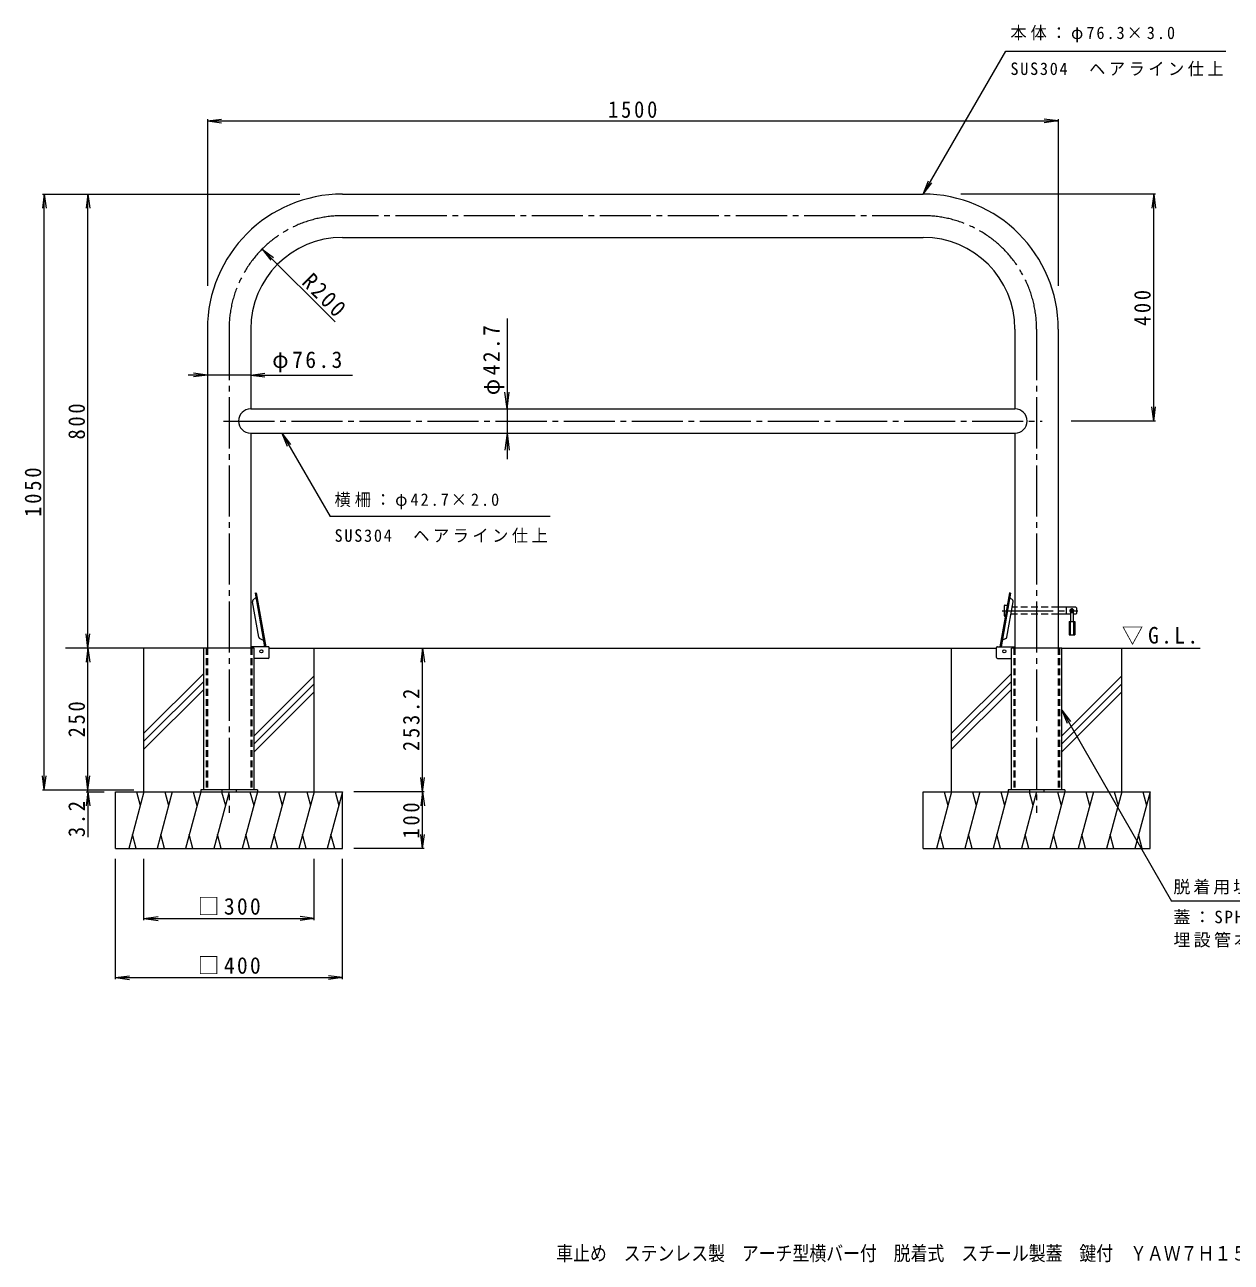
# Model space of a CAD drawing. Units: millimetres at full size, sheet at 1:10. Extents: x -1872 to 1867, y -1370 to 811.
# Drawn here: x -1872 to 255, y -1370 to 811 of the extents above; entities that cross this region are included whole.
import ezdxf
from ezdxf.enums import TextEntityAlignment as Align

# ---------------------------------------------------------------- set-up
doc = ezdxf.new("R2010")
doc.units = ezdxf.units.MM
doc.header["$LTSCALE"] = 10
for name, pattern in [('CHAIN1', [8, 5, -1, 1, -1]), ('CHAIN2', [12, 9, -1, 1, -1]), ('DASHED1', [1.8, 1.2, -0.6])]:
    doc.linetypes.add(name, pattern=pattern)
for name, color, linetype, lineweight in [('C-0_通り芯', 4, 'Continuous', 9), ('C-1_躯体', 7, 'Continuous', 9), ('C-2_仕上', 3, 'Continuous', 9), ('C-3_寸法', 3, 'DASHED1', 9), ('C-4_文字', 7, 'Continuous', 9), ('C-5_建具', 7, 'Continuous', 9), ('C-6_間仕切', 7, 'Continuous', 9), ('C-A_インテリア', 2, 'Continuous', 9), ('C-E_見え係り', 6, 'Continuous', 5)]:
    doc.layers.add(name, color=color, linetype=linetype, lineweight=lineweight)
doc.layers.add('F-F_F-Fﾚｲﾔ', color=2, linetype='Continuous')
doc.styles.add('ＭＳ ゴシック', font='')
doc.styles.get('ＭＳ ゴシック').set_extended_font_data('MS Gothic')

msp = doc.modelspace()

# ---------------------------------------------------------------- linework, layer by layer
at = {"layer": 'C-0_通り芯', "color": 7, "linetype": 'CHAIN2'}
for p, q in [((-288.09, 474.4), (-1311.79, 474.4)), ((-1511.79, 274.4), (-1511.79, -578.09)), ((-88.09, 274.4), (-88.09, -578.09)), ((-1521.79, 112.55), (-78.09, 112.55)), ((-149.12, -221.65), (-15.51, -221.65))]:
    msp.add_line(p, q, dxfattribs=at)
at = {"layer": 'C-0_通り芯'}
for p, q in [((-1465.97, -190.76), (-1449.33, -285.15)), ((-1463.71, -190.36), (-1446.99, -285.15)), ((-136.18, -190.36), (-152.89, -285.15)), ((-133.91, -190.76), (-150.56, -285.15)), ((-1459.37, -268.53), (-1470.39, -206.02)), ((-1469.56, -203.38), (-1464.62, -198.44)), ((-140.52, -268.53), (-129.5, -206.02)), ((-130.33, -203.38), (-135.27, -198.44)), ((-1457.68, -270.72), (-1451.35, -273.68)), ((-142.2, -270.72), (-148.53, -273.68)), ((-1467.24, -287.45), (-1556.34, -287.45)), ((-1556.34, -537.45), (-1556.34, -287.45)), ((-1467.24, -537.45), (-1467.24, -287.45)), ((-43.54, -287.45), (-132.64, -287.45)), ((-132.64, -537.45), (-132.64, -287.45)), ((-43.54, -537.45), (-43.54, -287.45))]:
    msp.add_line(p, q, dxfattribs=at)
at = {"layer": 'C-0_通り芯', "linetype": 'DASHED1'}
for p, q in [((-1552.14, -287.45), (-1552.14, -537.45)), ((-1471.44, -287.45), (-1471.44, -537.45)), ((-128.44, -287.45), (-128.44, -537.45)), ((-47.74, -287.45), (-47.74, -537.45))]:
    msp.add_line(p, q, dxfattribs=at)
at = {"layer": 'C-0_通り芯'}
for points in [[(-1465.97, -190.76), (-1465.58, -190.69), (-1463.71, -190.36)], [(-133.91, -190.76), (-134.31, -190.69), (-136.18, -190.36)]]:
    msp.add_lwpolyline(points, dxfattribs=at)
for centre in [(-1454.79, -293.15), (-145.09, -293.15)]:
    msp.add_circle(centre, 2.7, dxfattribs=at)
at = {"layer": 'C-0_通り芯', "color": 7, "linetype": 'CHAIN2'}
for centre, start, end in [((-1311.79, 274.4), 90, 180), ((-288.09, 274.4), 0, 90)]:
    msp.add_arc(centre, 200, start, end, dxfattribs=at)
at = {"layer": 'C-0_通り芯'}
for centre, start, end in [((-1467.43, -205.5), 135, 190), ((-132.45, -205.5), 350, 45), ((-1456.41, -268.01), 190, 245), ((-143.47, -268.01), 295, 350)]:
    msp.add_arc(centre, 3, start, end, dxfattribs=at)
at = {"layer": 'C-1_躯体', "color": 3}
for p, q in [((-1442.64, -285.15), (-1473.64, -285.15)), ((-1441.14, -304.15), (-1441.14, -286.65)), ((-158.74, -304.15), (-158.74, -286.65)), ((-157.24, -285.15), (-126.24, -285.15)), ((-1442.64, -305.65), (-1467.24, -305.65)), ((-157.24, -305.65), (-132.64, -305.65))]:
    msp.add_line(p, q, dxfattribs=at)
at = {"layer": 'C-1_躯体'}
for p, q in [((-1461.79, -537.45), (-1561.79, -537.45)), ((-1561.79, -537.45), (-1561.79, -540.65)), ((-1524.29, -537.45), (-1524.29, -540.65)), ((-1499.29, -537.45), (-1499.29, -540.65)), ((-1461.79, -537.45), (-1461.79, -540.65)), ((-38.09, -537.45), (-138.09, -537.45)), ((-138.09, -537.45), (-138.09, -540.65)), ((-100.59, -537.45), (-100.59, -540.65)), ((-75.59, -537.45), (-75.59, -540.65)), ((-38.09, -537.45), (-38.09, -540.65))]:
    msp.add_line(p, q, dxfattribs=at)
at = {"layer": 'C-1_躯体', "color": 3}
for centre, start, end in [((-1442.64, -286.65), 0, 90), ((-1442.64, -304.15), 270, 0), ((-157.24, -286.65), 90, 180), ((-157.24, -304.15), 180, 270)]:
    msp.add_arc(centre, 1.5, start, end, dxfattribs=at)
at = {"layer": 'C-2_仕上'}
for p, q in [((-1311.79, 512.55), (-288.09, 512.55)), ((-1311.79, 436.25), (-288.09, 436.25)), ((-1549.94, 274.4), (-1549.94, -287.45)), ((-1473.64, 274.4), (-1473.64, 133.9)), ((-126.24, 274.4), (-126.24, 133.9)), ((-49.94, 274.4), (-49.94, -287.45)), ((-1473.64, 133.9), (-126.24, 133.9)), ((-1473.64, 91.2), (-1473.64, -287.45)), ((-1473.64, 91.2), (-126.24, 91.2)), ((-126.24, 91.2), (-126.24, -287.45))]:
    msp.add_line(p, q, dxfattribs=at)
for centre, radius, start, end in [((-1311.79, 274.4), 238.15, 90, 180), ((-288.09, 274.4), 238.15, 0, 90), ((-1311.79, 274.4), 161.85, 90, 180), ((-288.09, 274.4), 161.85, 0, 90), ((-1473.64, 112.55), 21.35, 90, 270), ((-126.24, 112.55), 21.35, 270, 90)]:
    msp.add_arc(centre, radius, start, end, dxfattribs=at)
at = {"layer": 'C-3_寸法'}
for p, q in [((-1549.94, -287.45), (-1549.94, -537.45)), ((-1473.64, -287.45), (-1473.64, -537.45)), ((-126.24, -287.45), (-126.24, -537.45)), ((-49.94, -287.45), (-49.94, -537.45))]:
    msp.add_line(p, q, dxfattribs=at)
at = {"layer": 'C-4_文字'}
for p, q in [((-1549.94, 641.62), (-1525.16, 644.88)), ((-1549.94, 644.62), (-1549.94, 350.61)), ((-1549.94, 641.62), (-1525.16, 638.36)), ((-1549.94, 641.62), (-49.94, 641.62)), ((-49.94, 641.62), (-74.73, 644.88)), ((-49.94, 641.62), (-74.73, 638.36)), ((-49.94, 644.62), (-49.94, 350.61)), ((-1837.49, 512.55), (-1840.75, 487.76)), ((-1840.49, 512.55), (-1387.19, 512.55)), ((-1837.49, -537.45), (-1837.49, 512.55)), ((-1837.49, 512.55), (-1834.23, 487.76)), ((-1760.49, 512.55), (-1763.75, 487.76)), ((-1760.49, -287.45), (-1760.49, 512.55)), ((-1760.49, 512.55), (-1757.23, 487.76)), ((121.31, 512.55), (-221.79, 512.55)), ((118.31, 512.55), (115.05, 487.76)), ((118.31, 112.55), (118.31, 512.55)), ((118.31, 512.55), (121.58, 487.76)), ((-1324.69, 287.15), (-1453.24, 415.79)), ((-1021.75, 293.47), (-1021.75, 45.26)), ((-1549.94, 193.72), (-1574.73, 196.98)), ((-1473.64, 193.72), (-1448.86, 196.98)), ((-1549.94, 193.72), (-1583.64, 193.72)), ((-1549.94, 193.72), (-1574.73, 190.46)), ((-1473.64, 193.72), (-1549.94, 193.72)), ((-1473.64, 193.72), (-1448.86, 190.46)), ((-1473.64, 193.72), (-1294.36, 193.72)), ((-1021.75, 133.9), (-1025.67, 163.64)), ((-1021.75, 133.9), (-1017.83, 163.64)), ((-1021.75, 133.9), (-1018.75, 133.9)), ((118.31, 112.55), (115.05, 137.33)), ((118.31, 112.55), (121.58, 137.33)), ((121.31, 112.55), (-27.15, 112.55)), ((-1021.75, 91.2), (-1025.67, 61.45)), ((-1021.75, 91.2), (-1018.75, 91.2)), ((-1021.75, 91.2), (-1017.83, 61.45)), ((-1760.49, -287.45), (-1763.75, -262.67)), ((-1760.49, -287.45), (-1757.23, -262.67)), ((-1760.49, -287.45), (-1763.75, -312.24)), ((-1760.49, -537.45), (-1760.49, -287.45)), ((-1760.49, -287.45), (-1757.23, -312.24)), ((-1170.66, -287.45), (-1173.93, -312.24)), ((-1170.66, -287.45), (-1167.4, -312.24)), ((-1170.66, -540.65), (-1170.66, -287.45)), ((-1837.49, -537.45), (-1840.75, -512.67)), ((-1837.49, -537.45), (-1834.23, -512.67)), ((-1760.49, -537.45), (-1763.75, -512.67)), ((-1760.49, -537.45), (-1757.23, -512.67)), ((-1170.66, -540.65), (-1173.93, -515.87)), ((-1170.66, -540.65), (-1167.4, -515.87)), ((-1840.49, -537.45), (-1679.53, -537.45)), ((-1760.49, -540.65), (-1763.75, -565.44)), ((-1763.49, -540.65), (-1731.79, -540.65)), ((-1760.49, -540.65), (-1760.49, -537.45)), ((-1760.49, -540.65), (-1757.23, -565.44)), ((-1760.49, -540.65), (-1760.49, -620.88)), ((-1167.66, -540.65), (-1291.79, -540.65)), ((-1170.66, -540.65), (-1173.93, -565.44)), ((-1170.66, -640.65), (-1170.66, -540.65)), ((-1170.66, -540.65), (-1167.4, -565.44)), ((-1170.66, -640.65), (-1173.93, -615.87)), ((-1170.66, -640.65), (-1167.4, -615.87)), ((-1167.66, -640.65), (-1291.79, -640.65)), ((-1711.79, -871.26), (-1711.79, -659.15)), ((-1661.79, -767.14), (-1661.79, -659.15)), ((-1361.79, -767.14), (-1361.79, -659.15)), ((-1311.79, -871.26), (-1311.79, -659.15)), ((-1661.79, -764.14), (-1637.01, -760.88)), ((-1361.79, -764.14), (-1386.58, -760.88)), ((-1661.79, -764.14), (-1361.79, -764.14)), ((-1661.79, -764.14), (-1637.01, -767.41)), ((-1361.79, -764.14), (-1386.58, -767.41)), ((-1711.79, -868.26), (-1687.01, -864.99)), ((-1711.79, -868.26), (-1311.79, -868.26)), ((-1711.79, -868.26), (-1687.01, -871.52)), ((-1311.79, -868.26), (-1336.58, -864.99)), ((-1311.79, -868.26), (-1336.58, -871.52))]:
    msp.add_line(p, q, dxfattribs=at)
at = {"layer": 'C-5_建具'}
for p, q in [((-288.09, 512.55), (-142.65, 764.46)), ((-142.65, 764.46), (245.72, 764.47)), ((-288.09, 512.55), (-278.53, 535.64)), ((-288.09, 512.55), (-272.87, 532.38)), ((-1453.24, 415.79), (-1433.42, 400.56)), ((-1453.24, 415.79), (-1438.03, 395.95)), ((-1418.81, 91.2), (-1409.24, 68.1)), ((-1418.81, 91.2), (-1403.59, 71.36)), ((-1418.81, 91.2), (-1333.32, -55.95)), ((-945.76, -55.95), (-1333.32, -55.95)), ((-43.54, -396.99), (149.53, -733.79)), ((-43.54, -396.99), (-33.98, -420.09)), ((-43.54, -396.99), (-28.32, -416.82)), ((692.26, -733.79), (149.53, -733.79))]:
    msp.add_line(p, q, dxfattribs=at)
at = {"layer": 'C-6_間仕切'}
for p, q in [((-144.99, -230.65), (-144.99, -212.65)), ((-143.99, -211.65), (-139.93, -211.65)), ((-126.24, -215.65), (-131.19, -215.65)), ((-18.99, -215.65), (-49.94, -215.65)), ((-35.99, -215.65), (-35.99, -227.65)), ((-17.99, -216.65), (-17.99, -226.65)), ((-143.46, -231.65), (-143.99, -231.65)), ((-126.24, -227.65), (-133.31, -227.65)), ((-28.24, -227.65), (-49.94, -227.65)), ((-18.99, -227.65), (-23.74, -227.65))]:
    msp.add_line(p, q, dxfattribs=at)
at = {"layer": 'C-6_間仕切', "linetype": 'DASHED1'}
for p, q in [((-49.94, -215.65), (-126.24, -215.65)), ((-49.94, -227.65), (-126.24, -227.65))]:
    msp.add_line(p, q, dxfattribs=at)
at = {"layer": 'C-6_間仕切', "linetype": 'CHAIN1'}
msp.add_line((-25.99, -217.14), (-25.99, -226.2), dxfattribs=at)
at = {"layer": 'C-6_間仕切'}
for centre, radius, start, end in [((-143.99, -212.65), 1, 90, 180), ((-18.99, -216.65), 1, 0, 90), ((-143.99, -230.65), 1, 180, 270), ((-25.99, -221.65), 3.5, 310.00473, 229.99223), ((-18.99, -226.65), 1, 270, 0)]:
    msp.add_arc(centre, radius, start, end, dxfattribs=at)
at = {"layer": 'C-A_インテリア'}
for p, q in [((-28.24, -222.9), (-28.24, -240.65)), ((-23.74, -222.9), (-23.74, -240.65)), ((-30.99, -240.65), (-20.99, -240.65)), ((-28.74, -240.65), (-28.74, -264.15)), ((-23.24, -240.65), (-23.24, -264.15)), ((-20.99, -240.65), (-20.99, -264.15))]:
    msp.add_line(p, q, dxfattribs=at)
msp.add_lwpolyline([(-30.99, -240.65), (-30.99, -264.15), (-20.99, -264.15)], dxfattribs=at)
msp.add_arc((-25.99, -222.9), 2.25, 0, 180, dxfattribs=at)
at = {"layer": 'C-E_見え係り'}
for p, q in [((-1556.34, -287.45), (-1799.94, -287.45)), ((-1661.79, -540.65), (-1661.79, -287.45)), ((-1441.14, -287.45), (-158.74, -287.45)), ((-1361.79, -540.65), (-1361.79, -287.45)), ((-238.09, -540.65), (-238.09, -287.45)), ((-43.54, -287.45), (200.06, -287.45)), ((61.91, -540.65), (61.91, -287.45)), ((-1556.34, -332.19), (-1661.79, -437.64)), ((-1556.34, -346.34), (-1661.79, -451.79)), ((-1361.79, -336.53), (-1467.24, -441.98)), ((-132.64, -332.19), (-238.09, -437.64)), ((-132.64, -346.34), (-238.09, -451.79)), ((61.91, -336.53), (-43.54, -441.98)), ((-1556.34, -360.48), (-1661.79, -465.93)), ((-1361.79, -350.67), (-1467.24, -456.12)), ((-1361.79, -364.81), (-1467.24, -470.26)), ((-132.64, -360.48), (-238.09, -465.93)), ((61.91, -350.67), (-43.54, -456.12)), ((61.91, -364.81), (-43.54, -470.26)), ((-1711.79, -540.65), (-1311.79, -540.65)), ((-1711.79, -640.65), (-1711.79, -540.65)), ((-1661.79, -540.65), (-1688.59, -640.65)), ((-1674.84, -540.65), (-1668.32, -565)), ((-1611.79, -540.65), (-1638.59, -640.65)), ((-1624.84, -540.65), (-1618.32, -565)), ((-1561.79, -540.65), (-1588.59, -640.65)), ((-1574.84, -540.65), (-1568.32, -565)), ((-1511.79, -540.65), (-1538.59, -640.65)), ((-1524.84, -540.65), (-1518.32, -565)), ((-1461.79, -540.65), (-1488.59, -640.65)), ((-1474.84, -540.65), (-1468.32, -565)), ((-1411.79, -540.65), (-1438.59, -640.65)), ((-1424.84, -540.65), (-1418.32, -565)), ((-1361.79, -540.65), (-1388.59, -640.65)), ((-1374.84, -540.65), (-1368.32, -565)), ((-1311.79, -540.65), (-1338.59, -640.65)), ((-1324.84, -540.65), (-1318.32, -565)), ((-1311.79, -640.65), (-1311.79, -540.65)), ((-288.09, -540.65), (111.91, -540.65)), ((-288.09, -640.65), (-288.09, -540.65)), ((-238.09, -540.65), (-264.89, -640.65)), ((-251.14, -540.65), (-244.62, -565)), ((-188.09, -540.65), (-214.89, -640.65)), ((-201.14, -540.65), (-194.62, -565)), ((-138.09, -540.65), (-164.89, -640.65)), ((-151.14, -540.65), (-144.62, -565)), ((-88.09, -540.65), (-114.89, -640.65)), ((-101.14, -540.65), (-94.62, -565)), ((-38.09, -540.65), (-64.89, -640.65)), ((-51.14, -540.65), (-44.62, -565)), ((11.91, -540.65), (-14.89, -640.65)), ((-1.14, -540.65), (5.38, -565)), ((61.91, -540.65), (35.11, -640.65)), ((48.86, -540.65), (55.38, -565)), ((111.91, -540.65), (85.11, -640.65)), ((98.86, -540.65), (105.38, -565)), ((111.91, -640.65), (111.91, -540.65)), ((-1675.54, -640.65), (-1682.06, -616.3)), ((-1625.54, -640.65), (-1632.06, -616.3)), ((-1575.54, -640.65), (-1582.06, -616.3)), ((-1525.54, -640.65), (-1532.06, -616.3)), ((-1475.54, -640.65), (-1482.06, -616.3)), ((-1425.54, -640.65), (-1432.06, -616.3)), ((-1375.54, -640.65), (-1382.06, -616.3)), ((-1325.54, -640.65), (-1332.06, -616.3)), ((-251.84, -640.65), (-258.36, -616.3)), ((-201.84, -640.65), (-208.36, -616.3)), ((-151.84, -640.65), (-158.36, -616.3)), ((-101.84, -640.65), (-108.36, -616.3)), ((-51.84, -640.65), (-58.36, -616.3)), ((-1.84, -640.65), (-8.36, -616.3)), ((48.16, -640.65), (41.64, -616.3)), ((98.16, -640.65), (91.64, -616.3)), ((-1711.79, -640.65), (-1311.79, -640.65)), ((-288.09, -640.65), (111.91, -640.65))]:
    msp.add_line(p, q, dxfattribs=at)

# ---------------------------------------------------------------- texts
at = {"layer": 'C-4_文字', "color": 2, "char_height": 29.33, "attachment_point": 7, "style": 'ＭＳ ゴシック'}
for s, insert in [('\\T1.28;\\W0.9;1500', (-843.69, 646.62)), ('\\T1.22;\\W0.95;φ76.3', (-1435.61, 198.18)), ('\\T1.21;\\W0.95;□300', (-1566.79, -758.14)), ('\\T1.21;\\W0.95;□400', (-1566.79, -862.26))]:
    msp.add_mtext(s, dxfattribs=dict(at, insert=insert))
for s, insert, rotation in [('\\T1.28;\\W0.9;R200', (-1385.5, 354.99), 315), ('\\T1.27;\\W0.9;400', (113.31, 280.05), 90), ('\\T1.22;\\W0.95;φ42.7', (-1026.75, 158.1), 90), ('\\T1.27;\\W0.9;800', (-1765.49, 80.05), 90), ('\\T1.28;\\W0.9;1050', (-1842.49, -56.2), 90), ('\\T1.28;\\W0.9;253.2', (-1175.66, -469.05), 90), ('\\T1.27;\\W0.9;250', (-1765.49, -444.95), 90), ('\\T1.27;\\W0.9;3.2', (-1765.49, -620.66), 90), ('\\T1.27;\\W0.9;100', (-1175.66, -623.15), 90)]:
    msp.add_mtext(s, dxfattribs=dict(at, insert=insert, rotation=rotation))
at = {"layer": 'C-5_建具', "char_height": 21.99, "attachment_point": 7, "style": 'ＭＳ ゴシック'}
for s, insert in [('\\T1.25;\\W0.95;本体：φ76.3×3.0', (-134.28, 779.87)), ('\\T1.22;\\W0.95;SUS304\u3000ヘアライン仕上', (-134.28, 720.13)), ('\\T1.25;\\W0.95;横柵：φ42.7×2.0', (-1325.76, -42.81)), ('\\T1.22;\\W0.95;SUS304\u3000ヘアライン仕上', (-1325.76, -102.55)), ('\\T1.17;脱着用埋設管', (153.09, -721.93)), ('\\T1.2;蓋：SPHC\u3000溶融亜鉛めっき', (153.09, -774.88)), ('\\T1.19;埋設管本体：SGP\u3000溶融亜鉛めっき', (153.09, -815.28))]:
    msp.add_mtext(s, dxfattribs=dict(at, insert=insert))
at = {"layer": 'C-5_建具', "color": 2, "insert": (61.95, -282.23), "char_height": 29.33, "attachment_point": 7, "style": 'ＭＳ ゴシック'}
msp.add_mtext('\\T1.22;\\W0.95;▽G.L.', dxfattribs=at)
at = {"layer": 'F-F_F-Fﾚｲﾔ', "style": 'ＭＳ ゴシック', "width": 0.85}
msp.add_text('車止め\u3000ステンレス製\u3000アーチ型横バー付\u3000脱着式\u3000スチール製蓋\u3000鍵付\u3000ＹＡＷ７Ｈ１５－ＤＬ', height=25.66, dxfattribs=at).set_placement((-935, -1374.79), align=Align.BOTTOM_LEFT)

doc.saveas('drawing.dxf')
